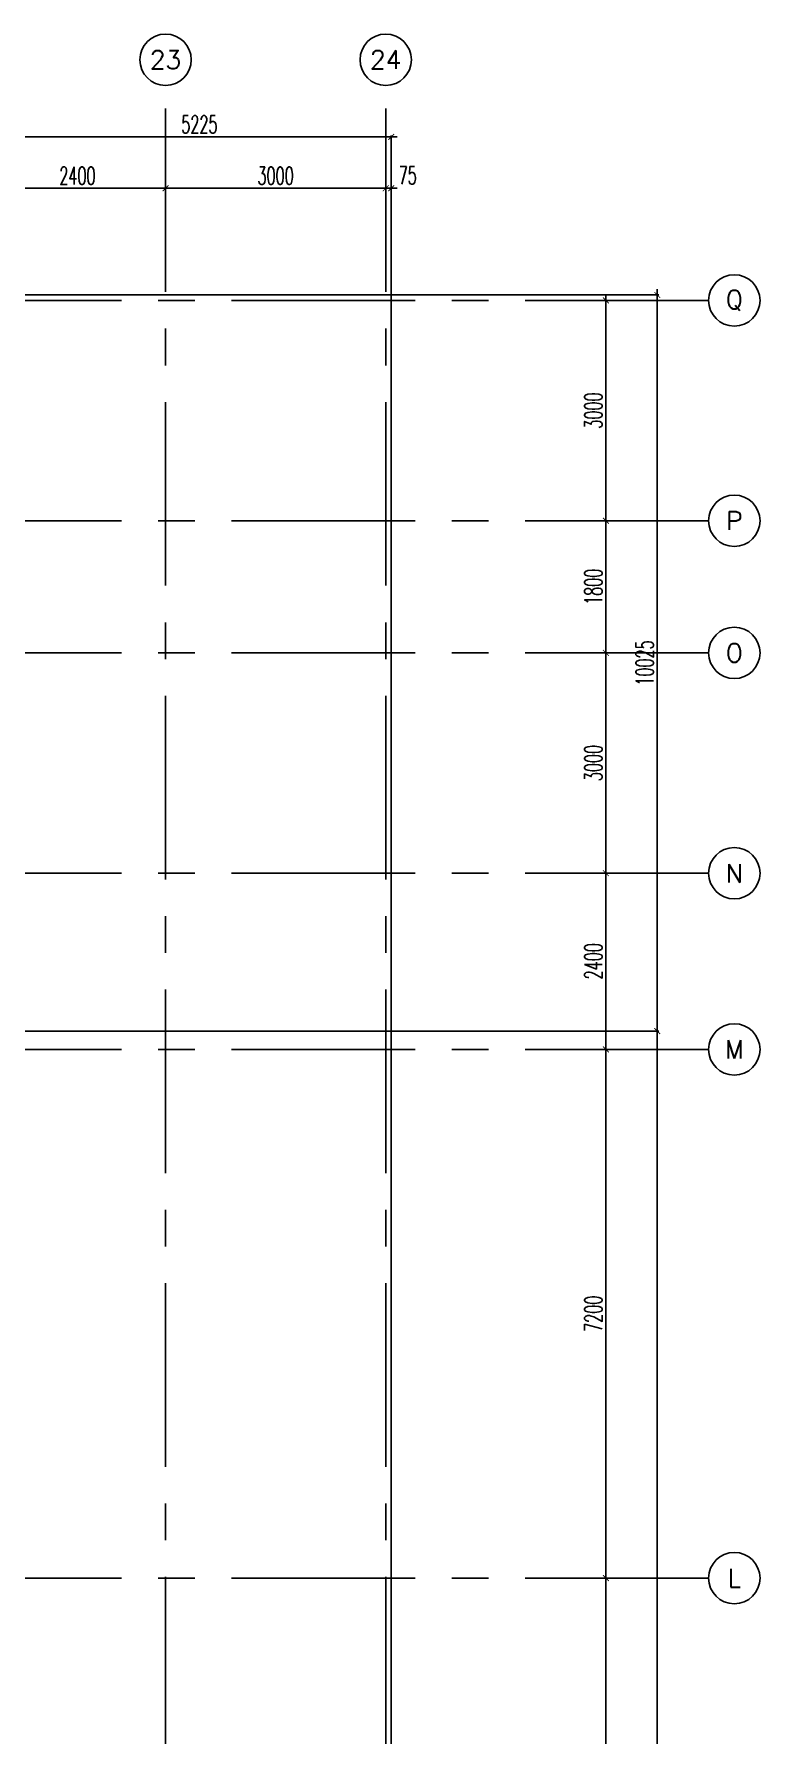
# Model space of a CAD drawing. Extents: x -0.3 to 92.6, y -1.1 to 78.4.
# Drawn here: x 82.73 to 92.62, y 55.23 to 78.4 of the extents above; entities that cross this region are included whole.
import ezdxf
from ezdxf.enums import TextEntityAlignment as Align

# ---------------------------------------------------------------- set-up
doc = ezdxf.new("R2010")
doc.units = 0
doc.header["$MEASUREMENT"] = 0
doc.header["$PDMODE"] = 34
doc.linetypes.add('CENTERX2', pattern=[4, 2.5, -0.5, 0.5, -0.5])
doc.layers.get('0').update_dxf_attribs({"color": 11, "linetype": 'CONTINUOUS'})
doc.layers.get('DEFPOINTS').update_dxf_attribs({"color": 11, "linetype": 'CONTINUOUS'})
for name, color, linetype in [('AX-CR', 11, 'CONTINUOUS'), ('AX-DIM', 11, 'CONTINUOUS'), ('AX-TXT', 11, 'CONTINUOUS'), ('AXES', 11, 'CENTERX2')]:
    doc.layers.add(name, color=color, linetype=linetype)
doc.styles.add('ROMANS', font='ROMANS.shx', dxfattribs={"width": 0.6})
doc.dimstyles.new('DIM-OUT', dxfattribs={"dimscale": 0, "dimtxt": 0.24, "dimasz": 0.08, "dimexe": 0.02, "dimexo": 0.02, "dimgap": 0.05, "dimtad": 1, "dimdec": 0, "dimlfac": 1000, "dimzin": 0, "dimdsep": 46, "dimtxsty": 'ROMANS', "dimblk1": 'ARCHTICK', "dimblk2": 'ARCHTICK', "dimsah": 1, "dimcen": 0.01, "dimdle": 0.08, "dimclrd": 7, "dimclre": 7, "dimclrt": 2, "dimadec": 0, "dimazin": 0, "dimtp": 2, "dimtm": 2, "dimtfac": 0.114286, "dimtdec": 0, "dimtix": 1, "dimtmove": 2, "dimatfit": 3, "dimldrblk": 'ARCHTICK', "dimfxl": 0, "dimtolj": 1, "dimtzin": 0, "dimarcsym": 0})

# ---------------------------------------------------------------- blocks, each defined once
blk = doc.blocks.new('_ARCHTICK')
at = {"color": 0, "linetype": 'ByBlock', "const_width": 0.15}
blk.add_lwpolyline([(-0.5, -0.5), (0.5, 0.5)], dxfattribs=at)
blk = doc.blocks.new('*D140')
at = {"layer": 'AX-DIM', "color": 7, "lineweight": -2}
for p, q in [((81.152, 74.845), (91.242, 74.845)), ((91.222, 74.925), (91.222, 64.74)), ((90.542, 64.82), (91.242, 64.82))]:
    blk.add_line(p, q, dxfattribs=at)
at = {"layer": 'DEFPOINTS', "color": 0}
for p in [(81.132, 74.845), (90.522, 64.82), (91.222, 64.82)]:
    blk.add_point(p, dxfattribs=at)
at = {"layer": 'AX-DIM', "color": 7, "lineweight": -2, "xscale": 0.08, "yscale": 0.08, "zscale": 0.08}
for p, rotation in [((91.222, 74.845), 90), ((91.222, 64.82), 270)]:
    blk.add_blockref('_ARCHTICK', p, dxfattribs=dict(at, rotation=rotation))
at = {"layer": 'AX-DIM', "color": 2, "insert": (91.052, 69.832), "char_height": 0.24, "attachment_point": 5, "rotation": 90, "style": 'ROMANS'}
blk.add_mtext('\\A1;10025', dxfattribs=at)
blk = doc.blocks.new('*D184')
at = {"layer": 'AX-DIM', "color": 7, "lineweight": -2}
for p, q in [((90.522, 71.85), (90.522, 69.89)), ((90.142, 71.77), (90.542, 71.77)), ((90.142, 69.97), (90.542, 69.97))]:
    blk.add_line(p, q, dxfattribs=at)
at = {"layer": 'DEFPOINTS', "color": 0}
for p in [(90.122, 71.77), (90.122, 69.97), (90.522, 69.97)]:
    blk.add_point(p, dxfattribs=at)
at = {"layer": 'AX-DIM', "color": 7, "lineweight": -2, "xscale": 0.08, "yscale": 0.08, "zscale": 0.08}
for p, rotation in [((90.522, 71.77), 90), ((90.522, 69.97), 270)]:
    blk.add_blockref('_ARCHTICK', p, dxfattribs=dict(at, rotation=rotation))
at = {"layer": 'AX-DIM', "color": 2, "insert": (90.352, 70.87), "char_height": 0.24, "attachment_point": 5, "rotation": 90, "style": 'ROMANS'}
blk.add_mtext('\\A1;1800', dxfattribs=at)
blk = doc.blocks.new('*D183')
at = {"layer": 'AX-DIM', "color": 7, "lineweight": -2}
for p, q in [((90.142, 69.97), (90.542, 69.97)), ((90.522, 70.05), (90.522, 66.89)), ((90.142, 66.97), (90.542, 66.97))]:
    blk.add_line(p, q, dxfattribs=at)
at = {"layer": 'DEFPOINTS', "color": 0}
for p in [(90.122, 69.97), (90.122, 66.97), (90.522, 66.97)]:
    blk.add_point(p, dxfattribs=at)
at = {"layer": 'AX-DIM', "color": 7, "lineweight": -2, "xscale": 0.08, "yscale": 0.08, "zscale": 0.08}
for p, rotation in [((90.522, 69.97), 90), ((90.522, 66.97), 270)]:
    blk.add_blockref('_ARCHTICK', p, dxfattribs=dict(at, rotation=rotation))
at = {"layer": 'AX-DIM', "color": 2, "insert": (90.352, 68.47), "char_height": 0.24, "attachment_point": 5, "rotation": 90, "style": 'ROMANS'}
blk.add_mtext('\\A1;3000', dxfattribs=at)
blk = doc.blocks.new('*D182')
at = {"layer": 'AX-DIM', "color": 7, "lineweight": -2}
for p, q in [((90.522, 74.85), (90.522, 71.69)), ((90.142, 74.77), (90.542, 74.77)), ((90.142, 71.77), (90.542, 71.77))]:
    blk.add_line(p, q, dxfattribs=at)
at = {"layer": 'DEFPOINTS', "color": 0}
for p in [(90.122, 74.77), (90.122, 71.77), (90.522, 71.77)]:
    blk.add_point(p, dxfattribs=at)
at = {"layer": 'AX-DIM', "color": 7, "lineweight": -2, "xscale": 0.08, "yscale": 0.08, "zscale": 0.08}
for p, rotation in [((90.522, 74.77), 90), ((90.522, 71.77), 270)]:
    blk.add_blockref('_ARCHTICK', p, dxfattribs=dict(at, rotation=rotation))
at = {"layer": 'AX-DIM', "color": 2, "insert": (90.352, 73.27), "char_height": 0.24, "attachment_point": 5, "rotation": 90, "style": 'ROMANS'}
blk.add_mtext('\\A1;3000', dxfattribs=at)
blk = doc.blocks.new('*D181')
at = {"layer": 'AX-DIM', "color": 7, "lineweight": -2}
for p, q in [((87.522, 76.298), (87.442, 76.298)), ((87.522, 75.918), (87.522, 76.318)), ((87.522, 76.298), (87.597, 76.298)), ((87.597, 75.918), (87.597, 76.318)), ((87.597, 76.298), (87.677, 76.298))]:
    blk.add_line(p, q, dxfattribs=at)
at = {"layer": 'DEFPOINTS', "color": 0}
for p in [(87.597, 76.298), (87.522, 75.898), (87.597, 75.898)]:
    blk.add_point(p, dxfattribs=at)
at = {"layer": 'AX-DIM', "color": 7, "lineweight": -2, "xscale": 0.08, "yscale": 0.08, "zscale": 0.08}
blk.add_blockref('_ARCHTICK', (87.522, 76.298), dxfattribs=at)
at = {"layer": 'AX-DIM', "color": 7, "lineweight": -2, "xscale": 0.08, "yscale": 0.08, "zscale": 0.08, "rotation": 180}
blk.add_blockref('_ARCHTICK', (87.597, 76.298), dxfattribs=at)
at = {"layer": 'AX-DIM', "color": 2, "insert": (87.822, 76.473), "char_height": 0.24, "attachment_point": 5, "style": 'ROMANS'}
blk.add_mtext('\\A1;75', dxfattribs=at)
blk = doc.blocks.new('*D180')
at = {"layer": 'AX-DIM', "color": 7, "lineweight": -2}
for p, q in [((84.442, 76.298), (87.602, 76.298)), ((84.522, 75.918), (84.522, 76.318)), ((87.522, 75.918), (87.522, 76.318))]:
    blk.add_line(p, q, dxfattribs=at)
at = {"layer": 'DEFPOINTS', "color": 0}
for p in [(87.522, 76.298), (84.522, 75.898), (87.522, 75.898)]:
    blk.add_point(p, dxfattribs=at)
at = {"layer": 'AX-DIM', "color": 7, "lineweight": -2, "xscale": 0.08, "yscale": 0.08, "zscale": 0.08, "rotation": 180}
blk.add_blockref('_ARCHTICK', (84.522, 76.298), dxfattribs=at)
at = {"layer": 'AX-DIM', "color": 7, "lineweight": -2, "xscale": 0.08, "yscale": 0.08, "zscale": 0.08}
blk.add_blockref('_ARCHTICK', (87.522, 76.298), dxfattribs=at)
at = {"layer": 'AX-DIM', "color": 2, "insert": (86.022, 76.468), "char_height": 0.24, "attachment_point": 5, "style": 'ROMANS'}
blk.add_mtext('\\A1;3000', dxfattribs=at)
blk = doc.blocks.new('*D179')
at = {"layer": 'AX-DIM', "color": 7, "lineweight": -2}
for p, q in [((82.042, 76.298), (84.602, 76.298)), ((82.122, 75.918), (82.122, 76.318)), ((84.522, 75.918), (84.522, 76.318))]:
    blk.add_line(p, q, dxfattribs=at)
at = {"layer": 'DEFPOINTS', "color": 0}
for p in [(84.522, 76.298), (82.122, 75.898), (84.522, 75.898)]:
    blk.add_point(p, dxfattribs=at)
at = {"layer": 'AX-DIM', "color": 7, "lineweight": -2, "xscale": 0.08, "yscale": 0.08, "zscale": 0.08, "rotation": 180}
blk.add_blockref('_ARCHTICK', (82.122, 76.298), dxfattribs=at)
at = {"layer": 'AX-DIM', "color": 7, "lineweight": -2, "xscale": 0.08, "yscale": 0.08, "zscale": 0.08}
blk.add_blockref('_ARCHTICK', (84.522, 76.298), dxfattribs=at)
at = {"layer": 'AX-DIM', "color": 2, "insert": (83.322, 76.468), "char_height": 0.24, "attachment_point": 5, "style": 'ROMANS'}
blk.add_mtext('\\A1;2400', dxfattribs=at)
blk = doc.blocks.new('*D177')
at = {"layer": 'AX-DIM', "color": 7, "lineweight": -2}
for p, q in [((90.522, 64.65), (90.522, 57.29)), ((90.142, 64.57), (90.542, 64.57)), ((90.142, 57.37), (90.542, 57.37))]:
    blk.add_line(p, q, dxfattribs=at)
at = {"layer": 'DEFPOINTS', "color": 0}
for p in [(90.122, 64.57), (90.122, 57.37), (90.522, 57.37)]:
    blk.add_point(p, dxfattribs=at)
at = {"layer": 'AX-DIM', "color": 7, "lineweight": -2, "xscale": 0.08, "yscale": 0.08, "zscale": 0.08}
for p, rotation in [((90.522, 64.57), 90), ((90.522, 57.37), 270)]:
    blk.add_blockref('_ARCHTICK', p, dxfattribs=dict(at, rotation=rotation))
at = {"layer": 'AX-DIM', "color": 2, "insert": (90.352, 60.97), "char_height": 0.24, "attachment_point": 5, "rotation": 90, "style": 'ROMANS'}
blk.add_mtext('\\A1;7200', dxfattribs=at)
blk = doc.blocks.new('*D175')
at = {"layer": 'AX-DIM', "color": 7, "lineweight": -2}
for p, q in [((90.522, 57.45), (90.522, 50.09)), ((90.142, 57.37), (90.542, 57.37)), ((90.142, 50.17), (90.542, 50.17))]:
    blk.add_line(p, q, dxfattribs=at)
at = {"layer": 'DEFPOINTS', "color": 0}
for p in [(90.122, 57.37), (90.122, 50.17), (90.522, 50.17)]:
    blk.add_point(p, dxfattribs=at)
at = {"layer": 'AX-DIM', "color": 7, "lineweight": -2, "xscale": 0.08, "yscale": 0.08, "zscale": 0.08}
for p, rotation in [((90.522, 57.37), 90), ((90.522, 50.17), 270)]:
    blk.add_blockref('_ARCHTICK', p, dxfattribs=dict(at, rotation=rotation))
at = {"layer": 'AX-DIM', "color": 2, "insert": (90.352, 53.77), "char_height": 0.24, "attachment_point": 5, "rotation": 90, "style": 'ROMANS'}
blk.add_mtext('\\A1;7200', dxfattribs=at)
blk = doc.blocks.new('*D190')
at = {"layer": 'AX-DIM', "color": 7, "lineweight": -2}
blk.add_line((82.292, 76.998), (87.677, 76.998), dxfattribs=at)
at = {"layer": 'AX-DIM', "color": 11, "lineweight": -2}
for p, q in [((82.372, 76.318), (82.372, 77.018)), ((87.597, 40.84), (87.597, 77.018))]:
    blk.add_line(p, q, dxfattribs=at)
at = {"layer": 'DEFPOINTS', "color": 0}
for p in [(87.597, 76.998), (82.372, 76.298), (87.597, 40.82)]:
    blk.add_point(p, dxfattribs=at)
at = {"layer": 'AX-DIM', "color": 7, "lineweight": -2, "xscale": 0.08, "yscale": 0.08, "zscale": 0.08, "rotation": 180}
blk.add_blockref('_ARCHTICK', (82.372, 76.998), dxfattribs=at)
at = {"layer": 'AX-DIM', "color": 7, "lineweight": -2, "xscale": 0.08, "yscale": 0.08, "zscale": 0.08}
blk.add_blockref('_ARCHTICK', (87.597, 76.998), dxfattribs=at)
at = {"layer": 'AX-DIM', "color": 2, "insert": (84.984, 77.168), "char_height": 0.24, "attachment_point": 5, "style": 'ROMANS'}
blk.add_mtext('\\A1;5225', dxfattribs=at)
blk = doc.blocks.new('*D174')
at = {"layer": 'AX-DIM', "color": 7, "lineweight": -2}
for p, q in [((90.142, 66.97), (90.542, 66.97)), ((90.522, 67.05), (90.522, 64.49)), ((90.142, 64.57), (90.542, 64.57))]:
    blk.add_line(p, q, dxfattribs=at)
at = {"layer": 'DEFPOINTS', "color": 0}
for p in [(90.122, 66.97), (90.122, 64.57), (90.522, 64.57)]:
    blk.add_point(p, dxfattribs=at)
at = {"layer": 'AX-DIM', "color": 7, "lineweight": -2, "xscale": 0.08, "yscale": 0.08, "zscale": 0.08}
for p, rotation in [((90.522, 66.97), 90), ((90.522, 64.57), 270)]:
    blk.add_blockref('_ARCHTICK', p, dxfattribs=dict(at, rotation=rotation))
at = {"layer": 'AX-DIM', "color": 2, "insert": (90.352, 65.77), "char_height": 0.24, "attachment_point": 5, "rotation": 90, "style": 'ROMANS'}
blk.add_mtext('\\A1;2400', dxfattribs=at)
blk = doc.blocks.new('*D191')
at = {"layer": 'AX-DIM', "color": 7, "lineweight": -2}
for p, q in [((91.222, 64.9), (91.222, 5.42)), ((82.392, 64.82), (91.242, 64.82)), ((82.392, 5.5), (91.242, 5.5))]:
    blk.add_line(p, q, dxfattribs=at)
at = {"layer": 'DEFPOINTS', "color": 0}
for p in [(82.372, 64.82), (82.372, 5.5), (91.222, 5.5)]:
    blk.add_point(p, dxfattribs=at)
at = {"layer": 'AX-DIM', "color": 7, "lineweight": -2, "xscale": 0.08, "yscale": 0.08, "zscale": 0.08}
for p, rotation in [((91.222, 64.82), 90), ((91.222, 5.5), 270)]:
    blk.add_blockref('_ARCHTICK', p, dxfattribs=dict(at, rotation=rotation))
at = {"layer": 'AX-DIM', "color": 2, "insert": (91.052, 35.16), "char_height": 0.24, "attachment_point": 5, "rotation": 90, "style": 'ROMANS'}
blk.add_mtext('\\A1;59320', dxfattribs=at)
blk = doc.blocks.new('AXR')
at = {"layer": 'AX-CR'}
blk.add_circle((350, 0), 350, dxfattribs=at)
at = {"layer": 'AX-TXT', "style": 'ROMANS'}
blk.add_attdef('AX', text='', height=250, dxfattribs=at).set_placement((350, 0), align=Align.MIDDLE)
blk = doc.blocks.new('AXU')
at = {"layer": 'AX-CR'}
blk.add_circle((0, 350), 350, dxfattribs=at)
at = {"layer": 'AX-TXT', "style": 'ROMANS'}
blk.add_attdef('AX', text='', height=250, dxfattribs=at).set_placement((0, 350), align=Align.MIDDLE)

msp = doc.modelspace()

# ---------------------------------------------------------------- linework, layer by layer
at = {"layer": 'AXES'}
for p, q in [((84.5217, -1.1143), (84.5217, 77.6984)), ((87.5217, -1.1143), (87.5217, 77.6984)), ((91.9217, 74.77), (23.8817, 74.77)), ((91.9217, 71.77), (23.8817, 71.77)), ((91.9217, 69.97), (23.8817, 69.97)), ((91.9217, 66.97), (23.8817, 66.97)), ((91.9217, 64.57), (23.8817, 64.57)), ((91.9217, 57.37), (23.8817, 57.37))]:
    msp.add_line(p, q, dxfattribs=at)

# ---------------------------------------------------------------- block references
at = {"layer": 'AXES', "xscale": 0.001, "yscale": 0.001, "zscale": 0.001}
for name, p, values in [('AXU', (84.5217, 77.6984), {'AX': '23'}), ('AXU', (87.5217, 77.6984), {'AX': '24'}), ('AXR', (91.9217, 74.77), {'AX': 'Q'}), ('AXR', (91.9217, 71.77), {'AX': 'P'}), ('AXR', (91.9217, 69.97), {'AX': 'O'}), ('AXR', (91.9217, 66.97), {'AX': 'N'}), ('AXR', (91.9217, 64.57), {'AX': 'M'}), ('AXR', (91.9217, 57.37), {'AX': 'L'})]:
    msp.add_blockref(name, p, dxfattribs=at).add_auto_attribs(values)

# ---------------------------------------------------------------- dimensions: what is measured, and where the dimension line sits
at = {"layer": 'AX-DIM'}
for base, p1, p2, override, picture, middle in [((87.5967, 76.9984), (82.3717, 76.2984), (87.5967, 40.82), {"dimscale": 1, "dimclre": 11}, '*D190', (84.9842, 77.1684)), ((84.5217, 76.2984), (82.1217, 75.8984), (84.5217, 75.8984), {"dimscale": 1}, '*D179', (83.3217, 76.4684)), ((87.5217, 76.2984), (84.5217, 75.8984), (87.5217, 75.8984), {"dimscale": 1}, '*D180', (86.0217, 76.4684))]:
    dim = msp.add_linear_dim(base=base, p1=p1, p2=p2, dimstyle='DIM-OUT', override=override, dxfattribs=at)
    dim.commit()
    dim.dimension.update_dxf_attribs({"geometry": picture, "text_midpoint": middle})
dim = msp.add_linear_dim(base=(87.5967, 76.2984), p1=(87.5217, 75.8984), p2=(87.5967, 75.8984), dimstyle='DIM-OUT', override={"dimscale": 1}, dxfattribs=at)
dim.commit()
dim.dimension.update_dxf_attribs({"geometry": '*D181', "text_midpoint": (87.8224, 76.4734), "dimtype": 160})
for base, p1, p2, picture, middle in [((91.2217, 64.82), (81.132, 74.845), (90.5217, 64.82), '*D140', (91.0517, 69.8325)), ((90.5217, 71.77), (90.1217, 74.77), (90.1217, 71.77), '*D182', (90.3517, 73.27)), ((90.5217, 69.97), (90.1217, 71.77), (90.1217, 69.97), '*D184', (90.3517, 70.87)), ((90.5217, 66.97), (90.1217, 69.97), (90.1217, 66.97), '*D183', (90.3517, 68.47)), ((90.5217, 64.57), (90.1217, 66.97), (90.1217, 64.57), '*D174', (90.3517, 65.77)), ((91.2217, 5.5), (82.3717, 64.82), (82.3717, 5.5), '*D191', (91.0517, 35.16)), ((90.5217, 57.37), (90.1217, 64.57), (90.1217, 57.37), '*D177', (90.3517, 60.97)), ((90.5217, 50.17), (90.1217, 57.37), (90.1217, 50.17), '*D175', (90.3517, 53.77))]:
    dim = msp.add_linear_dim(base=base, p1=p1, p2=p2, angle=270, dimstyle='DIM-OUT', override={"dimscale": 1}, dxfattribs=at)
    dim.commit()
    dim.dimension.update_dxf_attribs({"geometry": picture, "text_midpoint": middle})

doc.saveas('drawing.dxf')
